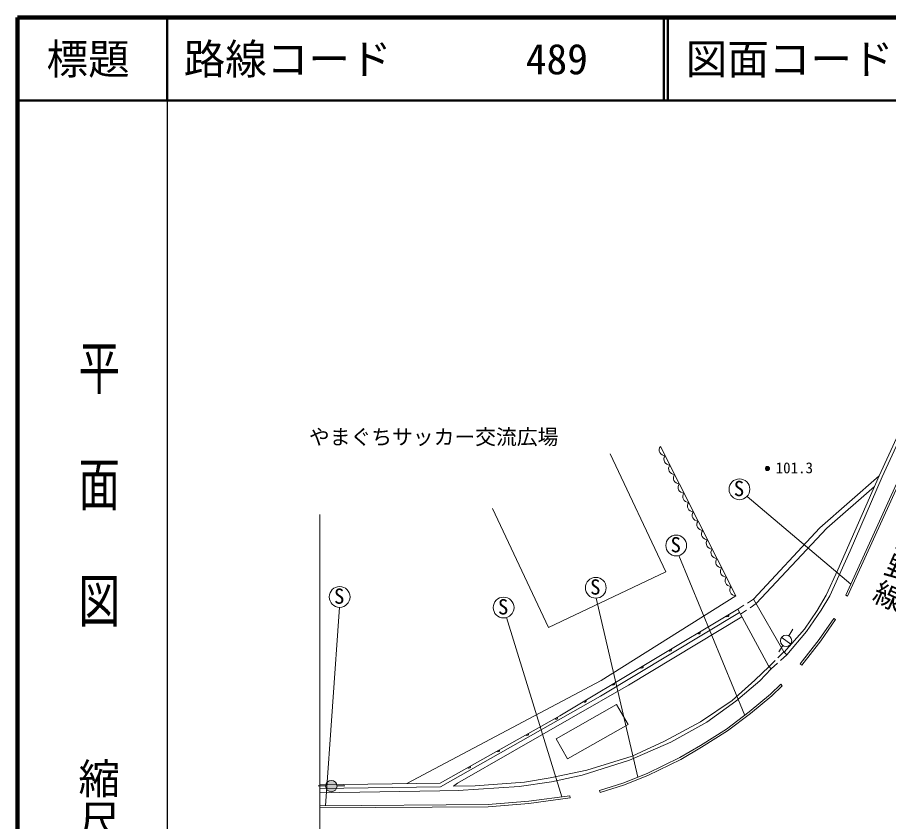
# Model space of a CAD drawing. Units: millimetres, scale not verified. Extents: x 40000 to 680000, y 20000 to 380000.
# Drawn here: x 40000 to 144782, y 283326 to 380000 of the extents above; entities that cross this region are included whole.
import ezdxf
from ezdxf.enums import TextEntityAlignment as Align

# ---------------------------------------------------------------- set-up
doc = ezdxf.new("R2010")
doc.units = ezdxf.units.MM
doc.header["$LTSCALE"] = 1000
doc.header["$PDMODE"] = 32
doc.header["$PDSIZE"] = 500
for name, color, linetype, lineweight in [('M-BGD', 7, 'Continuous', 13), ('M-BMK-SRVR', 3, 'Continuous', 13), ('M-TTL', 2, 'Continuous', 140), ('M-TTL-BAND', 7, 'Continuous', 25), ('M-TTL-LINE', 7, 'Continuous', 50)]:
    doc.layers.add(name, color=color, linetype=linetype, lineweight=lineweight)
doc.layers.add('M-TTL-TXT', color=7, linetype='Continuous')
doc.styles.add('@ＭＳ ゴシック', font='')
doc.styles.add('ＭＳ ゴシック', font='')
doc.styles.get('@ＭＳ ゴシック').set_extended_font_data('@MS Gothic')
doc.styles.get('ＭＳ ゴシック').set_extended_font_data('MS Gothic')

msp = doc.modelspace()

# ---------------------------------------------------------------- hatches: boundary and pattern name
at = {"layer": 'M-BGD'}
msp.add_hatch(color=256, dxfattribs=at).paths.add_polyline_path([(78441, 287590, 0.97359), (77076, 287626, 0.01338), (77075, 287590, 0.41421), (77758, 286907, 0.41421)])

# ---------------------------------------------------------------- linework, layer by layer
for p, q in [((148792, 336114), (143669, 324894)), ((143993, 324758), (149207, 336055)), ((139633, 310534), (149786, 332901)), ((139861, 310431), (150013, 332797)), ((117344, 328422), (126396, 310467)), ((111285, 327555), (118007, 313334)), ((136527, 318630), (143669, 324894)), ((143669, 324894), (138662, 313599)), ((140161, 315873), (143993, 324758)), ((137367, 318596), (143103, 323618)), ((140240, 311870), (127791, 322405)), ((103890, 306660), (97123, 320975)), ((128555, 310071), (136527, 318630)), ((128862, 309536), (137367, 318596)), ((137702, 310470), (140161, 315873)), ((127473, 296085), (119565, 315311)), ((118007, 313334), (103890, 306660)), ((138662, 313599), (137288, 310535)), ((114629, 288649), (109627, 310172)), ((110224, 300271), (126396, 310467)), ((136191, 308710), (137288, 310535)), ((136665, 308734), (137702, 310470)), ((139861, 310431), (139633, 310534)), ((126644, 308844), (127390, 309322)), ((127810, 309592), (128555, 310071)), ((128121, 309035), (128862, 309536)), ((132199, 303718), (128555, 310071)), ((77070, 285226), (78755, 309089)), ((126845, 308475), (110137, 298408)), ((126644, 308844), (130332, 302061)), ((126965, 308254), (127706, 308755)), ((134654, 306446), (136191, 308710)), ((136665, 308734), (134917, 306183)), ((105484, 286294), (98841, 307856)), ((113496, 299742), (127127, 307957)), ((136652, 305053), (138414, 307603)), ((138414, 307603), (138208, 307745)), ((132228, 303687), (134654, 306446)), ((134917, 306183), (132532, 303359)), ((132792, 305667), (133274, 306443)), ((131894, 305447), (131970, 305402)), ((131970, 305402), (133010, 304660)), ((134338, 302147), (136652, 305053)), ((131580, 303720), (132062, 304496)), ((131481, 303025), (132199, 303718)), ((131790, 302693), (132532, 303359)), ((132532, 303359), (132199, 303718)), ((130404, 301984), (128712, 300317)), ((130332, 302061), (130674, 301693)), ((130404, 301984), (131122, 302678)), ((130674, 301693), (131417, 302359)), ((134338, 302147), (134143, 302303)), ((129303, 300238), (130674, 301693)), ((86855, 287894), (110224, 300271)), ((92916, 287955), (113496, 299742)), ((128712, 300317), (125951, 297872)), ((126424, 297793), (129303, 300238)), ((131825, 299831), (131997, 299650)), ((130739, 298454), (131997, 299650)), ((90879, 287502), (110137, 298408)), ((125951, 297872), (122177, 295334)), ((122914, 295295), (126424, 297793)), ((128187, 296305), (130739, 298454)), ((104787, 293273), (112063, 297418)), ((112063, 297418), (113443, 294996)), ((125422, 294245), (128187, 296305)), ((113443, 294996), (106167, 290851)), ((122177, 295334), (117826, 292994)), ((118601, 292889), (122914, 295295)), ((122272, 292264), (125422, 294245)), ((106167, 290851), (104787, 293273)), ((113605, 290693), (118601, 292889)), ((117826, 292994), (113947, 291193)), ((119813, 290789), (122272, 292264)), ((107938, 288918), (113605, 290693)), ((113947, 291193), (108504, 289523)), ((115838, 288861), (119813, 290789)), ((108504, 289523), (104061, 288577)), ((104061, 288577), (100976, 288052)), ((104231, 288103), (107938, 288918)), ((112901, 287691), (115838, 288861)), ((76163, 287626), (77076, 287626)), ((90840, 287949), (76366, 287751)), ((90879, 287502), (76366, 287291)), ((78456, 287626), (79370, 287626)), ((92456, 287578), (92916, 287955)), ((95050, 287604), (92456, 287578)), ((93016, 287073), (100352, 287551)), ((100976, 288052), (95050, 287604)), ((100352, 287551), (104231, 288103)), ((110094, 286823), (112901, 287691)), ((90807, 287021), (76366, 286765)), ((90807, 287021), (93016, 287073)), ((106476, 286174), (101532, 285516)), ((106476, 286174), (106443, 286421)), ((110094, 286823), (110021, 287062)), ((96635, 285115), (76366, 284971)), ((101532, 285516), (96635, 285115))]:
    msp.add_line(p, q, dxfattribs=at)
for points in [[(90840, 287949), (105251, 296043), (126644, 308844)], [(138208, 307745), (136451, 305202), (134143, 302303)], [(131825, 299831), (130572, 298640), (128032, 296501), (125281, 294451), (122141, 292477), (119694, 291009), (115737, 289090), (112817, 287927), (110021, 287062)], [(106443, 286421), (101505, 285765), (96624, 285365), (76366, 285221)]]:
    msp.add_lwpolyline(points, dxfattribs=at)
for centre, radius in [((130210, 325771), 150), ((130210, 325771), 120), ((130210, 325771), 90), ((130210, 325771), 60), ((130210, 325771), 30), ((130210, 325771), 20), ((126847, 323274), 1250), ((119236, 316516), 1250), ((109563, 311433), 1250), ((78757, 310331), 1250), ((98479, 309052), 1250), ((132453, 305056), 683), ((77758, 287590), 683)]:
    msp.add_circle(centre, radius, dxfattribs=at)
for centre, radius, start, end in [((117889, 327993), 694, 141.79677, 271.71805), ((118454, 326871), 694, 141.79677, 271.71805), ((119020, 325748), 694, 141.79677, 271.71805), ((119586, 324626), 694, 141.79677, 271.71805), ((120152, 323504), 694, 141.79677, 271.71805), ((120718, 322382), 694, 141.79677, 271.71805), ((121283, 321260), 694, 141.79677, 271.71805), ((121849, 320138), 694, 141.79677, 271.71805), ((122415, 319016), 694, 141.79677, 271.71805), ((122981, 317893), 694, 141.79677, 271.71805), ((123546, 316771), 694, 141.79677, 271.71805), ((124112, 315649), 694, 141.79677, 271.71805), ((124678, 314527), 694, 141.79677, 271.71805), ((125244, 313405), 694, 141.79677, 271.71805), ((125810, 312283), 694, 141.79677, 271.71805), ((126375, 311161), 694, 141.79677, 271.71805), ((125362, 308144), 208, 227.15374, 14.63333), ((121930, 306090), 208, 227.15374, 14.63333), ((118497, 304037), 208, 227.15374, 14.63333), ((115065, 301983), 208, 227.15374, 14.63333), ((111632, 299929), 208, 227.15374, 14.63333), ((108200, 297875), 208, 227.15374, 14.63333), ((104761, 295835), 208, 225.58243, 13.06202), ((101274, 293876), 208, 225.58243, 13.06202), ((97786, 291917), 208, 225.58243, 13.06202), ((94299, 289958), 208, 225.58243, 13.06202)]:
    msp.add_arc(centre, radius, start, end, dxfattribs=at)
msp.add_point((130210, 325771), dxfattribs=at)
at = {"layer": 'M-BMK-SRVR'}
msp.add_line((76366, 320242), (76366, 281078), dxfattribs=at)
at = {"layer": 'M-TTL'}
for p, q in [((40000, 380000), (40000, 20000)), ((680000, 380000), (40000, 380000))]:
    msp.add_line(p, q, dxfattribs=at)
at = {"layer": 'M-TTL-BAND'}
msp.add_line((58000, 370000), (58000, 20000), dxfattribs=at)
at = {"layer": 'M-TTL-LINE'}
for p, q in [((58000, 380000), (58000, 370000)), ((117750, 380000), (117750, 370000)), ((118250, 380000), (118250, 370000)), ((40000, 370000), (680000, 370000))]:
    msp.add_line(p, q, dxfattribs=at)

# ---------------------------------------------------------------- texts
at = {"layer": 'M-BGD', "style": '@ＭＳ ゴシック'}
msp.add_text('主要地方道山口鹿野線', height=2566, rotation=246.195, dxfattribs=at).set_placement((156318, 341756), align=Align.BOTTOM_LEFT)
at = {"layer": 'M-BGD', "style": 'ＭＳ ゴシック'}
for s, height, p in [('やまぐちサッカー交流広場', 1833, (75061, 328103)), ('101.3', 1320, (131203, 324798)), ('S', 1833, (126168, 321901)), ('S', 1833, (118557, 315143)), ('S', 1833, (108884, 310060)), ('S', 1833, (78078, 308957)), ('S', 1833, (97800, 307678))]:
    msp.add_text(s, height=height, dxfattribs=at).set_placement(p, align=Align.BOTTOM_LEFT)
at = {"layer": 'M-TTL-BAND', "style": '@ＭＳ ゴシック', "width": 1.4}
msp.add_text('平  面  図', height=3666, rotation=270, dxfattribs=at).set_placement((49777, 306475), align=Align.MIDDLE_RIGHT)
at = {"layer": 'M-TTL-BAND', "style": '@ＭＳ ゴシック'}
msp.add_text('縮尺千分の一', height=3666, rotation=270, dxfattribs=at).set_placement((49777, 261030), align=Align.MIDDLE_RIGHT)
at = {"layer": 'M-TTL-TXT', "style": 'ＭＳ ゴシック'}
msp.add_text('標題', height=3666, dxfattribs=at).set_placement((48500, 375000), align=Align.MIDDLE_CENTER)
for s, p in [('路線コード', (60000, 375000)), ('489', (101142, 375000)), ('図面コード', (120380, 375000))]:
    msp.add_text(s, height=3666, dxfattribs=at).set_placement(p, align=Align.MIDDLE_LEFT)

doc.saveas('drawing.dxf')
